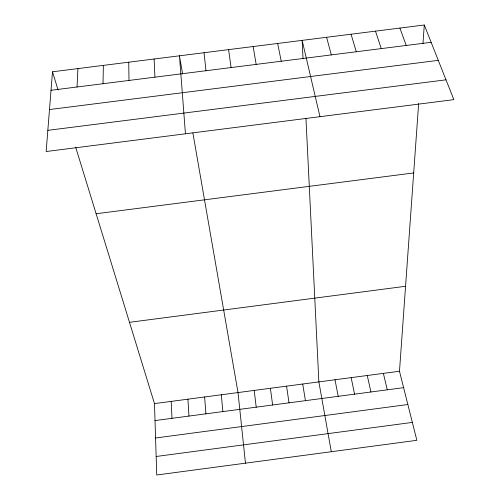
<?xml version="1.0" encoding="UTF-8"?>
<svg xmlns="http://www.w3.org/2000/svg" width="500" height="500" viewBox="0 0 500 500"><rect width="100%" height="100%" fill="white"/><g stroke="black" fill="none" stroke-linecap="round" stroke-linejoin="round"><path stroke-width="0.75" d="M103.025 83.719L103.35 65.394M77.038 86.994L77.931 68.594M75.65 147.131L154.475 403.6L156.744 475L416.856 440.312L399.481 371.244L418.656 103.475M422.944 43.688L424.281 25L52.494 71.794L46.144 151.531L453.856 99.637L424.281 25M154.475 403.6L399.481 371.244M155.013 420.569L403.612 387.663M155.569 437.987L407.85 404.513M156.156 456.488L412.35 422.406M129.494 322.319L405.569 286.281M96.125 213.75L413.681 172.938M47.831 130.35L446.006 79.819M51.019 90.281L431.138 42.312M49.488 109.55L438.288 60.35M399.894 28.069L406.213 45.456M375.487 31.144L381.262 48.606M52.494 71.794L58.056 89.906M351.062 34.219L356.287 51.756M326.613 37.294L331.294 54.913M383.375 373.369L387.275 389.825M319.975 116.675L302.137 40.375L303.044 58.819M367.262 375.494L370.925 391.987M351.144 377.625L354.569 394.156M277.65 43.456L281.238 61.225M335.006 379.756L338.2 396.319M331.287 451.725L318.869 381.887L305.969 118.588M182.625 74.013L179.462 55.812L185.438 133.8M192.881 132.981L238.019 392.569L245.456 463.169M253.131 46.544L256.169 64.388M302.719 384.019L305.431 400.656M286.556 386.156L289.037 402.831M228.6 49.631L231.088 67.556M270.387 388.294L272.631 405M254.206 390.425L256.212 407.175M204.037 52.719L205.975 70.725M221.331 394.769L222.85 411.587M204.631 396.975L205.906 413.831M187.919 399.181L188.956 416.075M171.2 401.388L171.988 418.325M154.113 59.006L154.931 77.169M128.744 62.2L128.988 80.438"/></g></svg>
